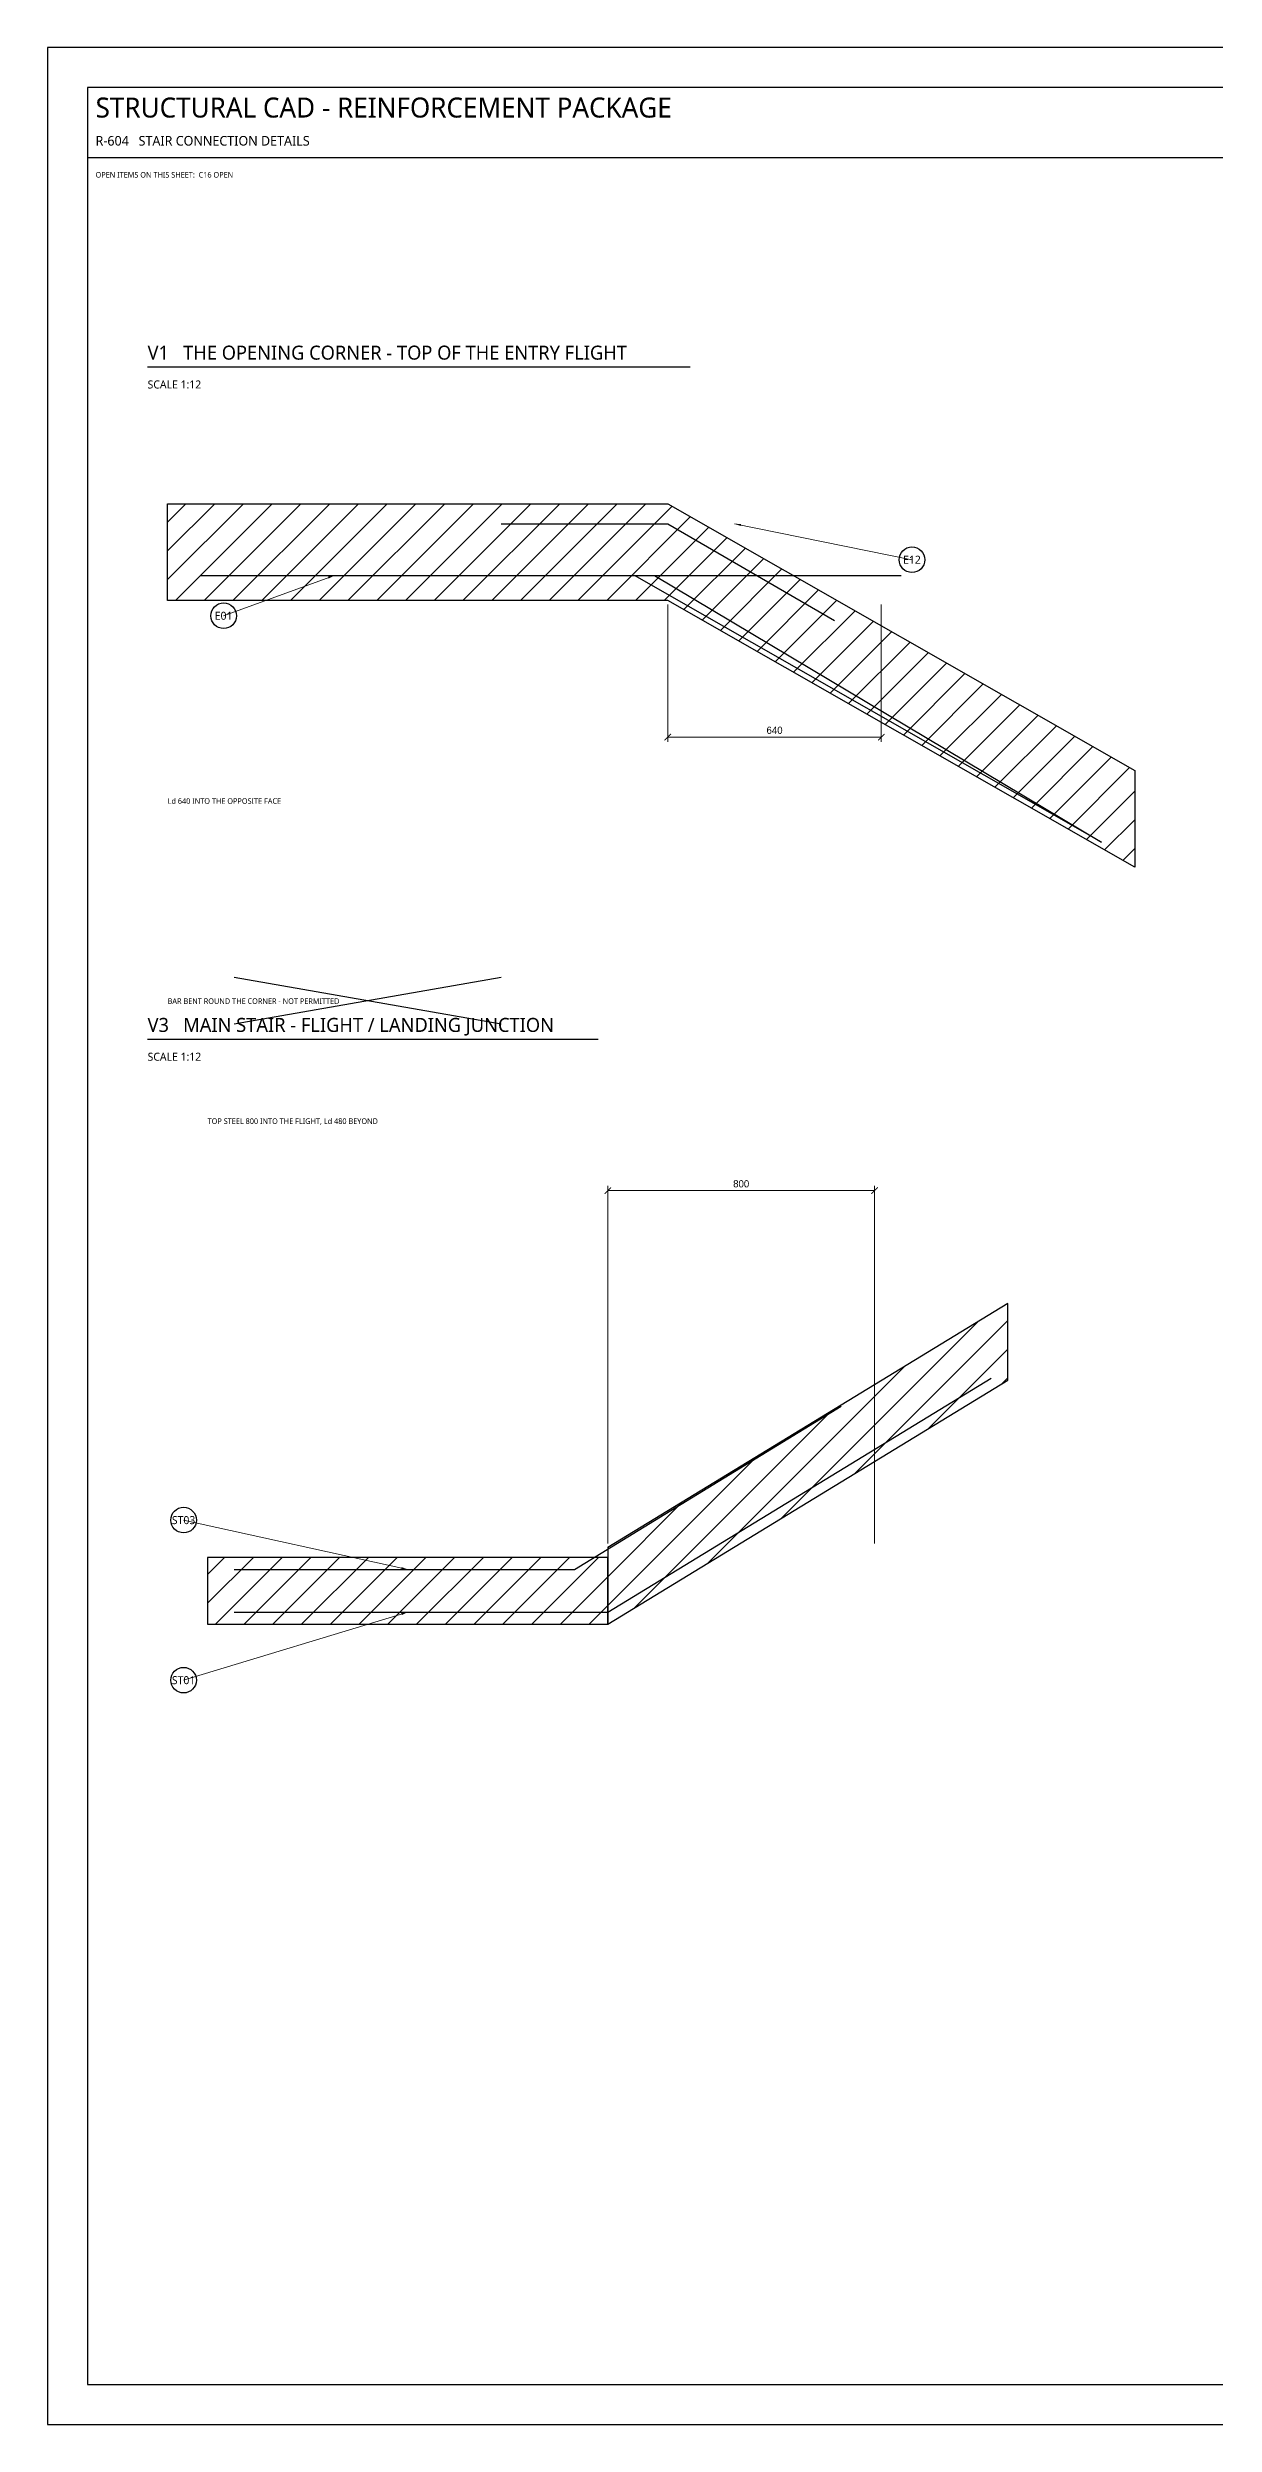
# Model space of a CAD drawing. Header units: millimetres. Extents: x 0 to 841, y 0 to 594.
# Drawn here: x 0 to 292, y 0 to 594 of the extents above; entities that cross this region are included whole.
import ezdxf
from ezdxf.enums import TextEntityAlignment as Align

# ---------------------------------------------------------------- set-up
doc = ezdxf.new("R2010")
doc.units = ezdxf.units.MM
for name, color, linetype in [('S-BLAST', 1, 'Continuous'), ('S-CALLOUT', 2, 'Continuous'), ('S-CONCRETE', 7, 'Continuous'), ('S-DIM', 4, 'Continuous'), ('S-HATCH', 8, 'Continuous'), ('S-REBAR-DIST', 3, 'Continuous'), ('S-REBAR-MAIN', 1, 'Continuous'), ('S-REBAR-SEC', 4, 'Continuous'), ('S-TEXT', 7, 'Continuous'), ('S-TITLE', 7, 'Continuous')]:
    doc.layers.add(name, color=color, linetype=linetype)
doc.styles.add('OpenSans', font='OpenSans-Regular.ttf')
doc.dimstyles.new('SC-DIM', dxfattribs={"dimtxt": 1.8, "dimasz": 1.6, "dimexe": 1.2, "dimexo": 1, "dimgap": 0.8, "dimtad": 1, "dimdec": 0, "dimblk": 'ARCHTICK', "dimcen": 2.5, "dimclrd": 4, "dimclre": 4, "dimclrt": 4, "dimazin": 3, "dimtfac": 1, "dimtmove": 0, "dimatfit": 3, "dimlwd": 13, "dimlwe": 13})

# ---------------------------------------------------------------- blocks, each defined once
blk = doc.blocks.new('_ARCHTICK')
at = {"color": 0, "linetype": 'BYBLOCK', "const_width": 0.15}
blk.add_lwpolyline([(-0.5, -0.5), (0.5, 0.5)], dxfattribs=at)
blk = doc.blocks.new('BARMARK')
at = {"layer": 'S-CALLOUT'}
blk.add_circle((0, 0), 3.2, dxfattribs=at)

msp = doc.modelspace()

# ---------------------------------------------------------------- hatches: boundary and pattern name
at = {"layer": 'S-HATCH'}
h = msp.add_hatch(dxfattribs=at)
h.set_pattern_fill('ANSI31', scale=1.6)
h.paths.add_polyline_path([(30, 480), (155, 480), (271.667, 413.333), (271.667, 389.167), (155, 455.833), (30, 455.833)])
h = msp.add_hatch(dxfattribs=at)
h.set_pattern_fill('ANSI31', scale=1.6)
h.paths.add_polyline_path([(140, 200), (240, 261), (240, 280.167), (140, 219.167)])
h = msp.add_hatch(dxfattribs=at)
h.set_pattern_fill('ANSI31', scale=1.6)
h.paths.add_polyline_path([(40, 200), (140, 200), (140, 216.667), (40, 216.667)])

# ---------------------------------------------------------------- linework, layer by layer
at = {"layer": 'S-BLAST'}
for p, q in [((46.667, 361.667), (113.333, 350)), ((46.667, 350), (113.333, 361.667))]:
    msp.add_line(p, q, dxfattribs=at)
at = {"layer": 'S-CONCRETE'}
for points in [[(30, 480), (155, 480), (271.667, 413.333), (271.667, 389.167), (155, 455.833), (30, 455.833)], [(140, 200), (240, 261), (240, 280.167), (140, 219.167)], [(40, 200), (140, 200), (140, 216.667), (40, 216.667)]]:
    msp.add_lwpolyline(points, close=True, dxfattribs=at)
at = {"layer": 'S-REBAR-DIST'}
msp.add_lwpolyline([(38.333, 462.083), (151.667, 462.083), (263.333, 395.417)], dxfattribs=at)
at = {"layer": 'S-REBAR-MAIN'}
for points in [[(38.333, 462.083), (213.333, 462.083)], [(263.333, 395.417), (146.667, 462.083)], [(46.667, 203), (140, 203), (235.833, 261.5)]]:
    msp.add_lwpolyline(points, dxfattribs=at)
at = {"layer": 'S-REBAR-SEC'}
for points in [[(113.333, 475), (155, 475), (196.667, 450.833)], [(46.667, 213.667), (131.667, 213.667), (198.333, 254.5)]]:
    msp.add_lwpolyline(points, dxfattribs=at)
at = {"layer": 'S-TITLE'}
for p, q in [((10, 566.5), (831, 566.5)), ((25, 514.2), (160.555, 514.2)), ((25, 346.2), (137.558, 346.2))]:
    msp.add_line(p, q, dxfattribs=at)
for points in [[(0, 0), (841, 0), (841, 594), (0, 594)], [(10, 10), (831, 10), (831, 584), (10, 584)]]:
    msp.add_lwpolyline(points, close=True, dxfattribs=at)

# ---------------------------------------------------------------- block references
at = {"layer": 'S-CALLOUT'}
for p in [(216, 466), (44, 452), (34, 226), (34, 186)]:
    msp.add_blockref('BARMARK', p, dxfattribs=at)

# ---------------------------------------------------------------- texts
at = {"layer": 'S-BLAST', "style": 'OpenSans'}
for s, p in [('OPEN ITEMS ON THIS SHEET:  C16 OPEN', (12, 561.5)), ('BAR BENT ROUND THE CORNER - NOT PERMITTED', (30, 355))]:
    msp.add_text(s, height=1.4, dxfattribs=at).set_placement(p)
at = {"layer": 'S-CALLOUT', "style": 'OpenSans'}
for s, p in [('E12', (216, 466)), ('E01', (44, 452)), ('ST03', (34, 226)), ('ST01', (34, 186))]:
    msp.add_text(s, height=2, dxfattribs=at).set_placement(p, align=Align.MIDDLE_CENTER)
at = {"layer": 'S-TEXT', "style": 'OpenSans'}
for s, height, p in [('SCALE 1:12', 2, (25, 508.8)), ('Ld 640 INTO THE OPPOSITE FACE', 1.4, (30, 405)), ('SCALE 1:12', 2, (25, 340.8)), ('TOP STEEL 800 INTO THE FLIGHT, Ld 480 BEYOND', 1.4, (40, 325))]:
    msp.add_text(s, height=height, dxfattribs=at).set_placement(p)
at = {"layer": 'S-TITLE', "style": 'OpenSans'}
for s, height, p in [('STRUCTURAL CAD - REINFORCEMENT PACKAGE', 5, (12, 576.5)), ('R-604   STAIR CONNECTION DETAILS', 2.4, (12, 569.5)), ('V1   THE OPENING CORNER - TOP OF THE ENTRY FLIGHT', 3.5, (25, 516)), ('V3   MAIN STAIR - FLIGHT / LANDING JUNCTION', 3.5, (25, 348))]:
    msp.add_text(s, height=height, dxfattribs=at).set_placement(p)

# ---------------------------------------------------------------- dimensions: what is measured, and where the dimension line sits
at = {"layer": 'S-DIM'}
for base, p1, p2 in [((155, 421.667), (155, 455.833), (208.333, 455.833)), ((140, 308.333), (140, 219.167), (206.667, 219.167))]:
    msp.add_linear_dim(base=base, p1=p1, p2=p2, dimstyle='SC-DIM', override={"dimlfac": 12}, dxfattribs=at).render()

# ---------------------------------------------------------------- leaders
at = {"layer": 'S-CALLOUT'}
for points in [[(171.667, 475), (216, 466)], [(71.667, 462.083), (44, 452)], [(90, 213.667), (34, 226)], [(90, 203), (34, 186)]]:
    msp.add_leader(points, dimstyle='SC-DIM', dxfattribs=at)

doc.saveas('drawing.dxf')
